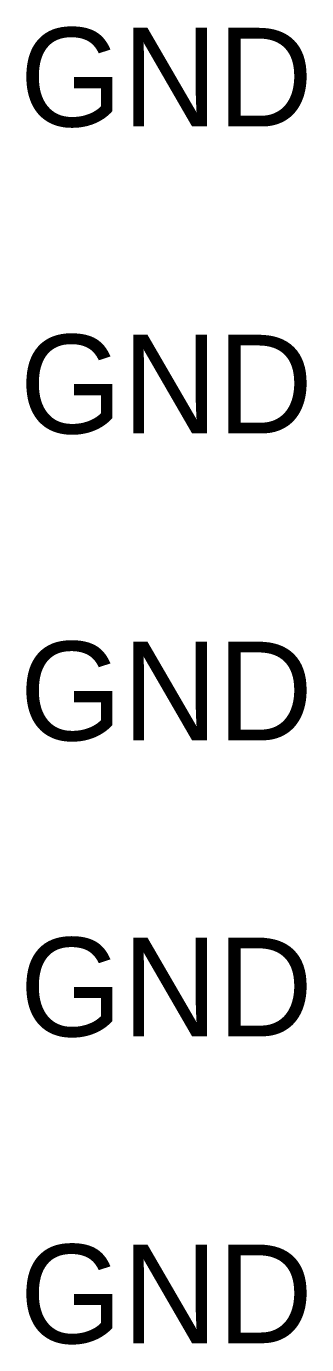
# Model space of a CAD drawing. Header units: millimetres. Extents: x 0 to 841, y 0 to 594.
# Drawn here: x 737.08 to 741.68, y 281.7 to 303.31 of the extents above; entities that cross this region are included whole.
import ezdxf

# ---------------------------------------------------------------- set-up
doc = ezdxf.new("R2010")
doc.units = ezdxf.units.MM
doc.layers.add('Sheet', color=255, linetype='Continuous')

msp = doc.modelspace()

# ---------------------------------------------------------------- texts
at = {"layer": 'Sheet'}
for p in [(736.975, 301.672), (736.975, 296.641), (736.975, 291.61), (736.975, 286.759), (736.975, 281.728)]:
    msp.add_text('GND', height=1.6171, dxfattribs=at).set_placement(p)

doc.saveas('drawing.dxf')
